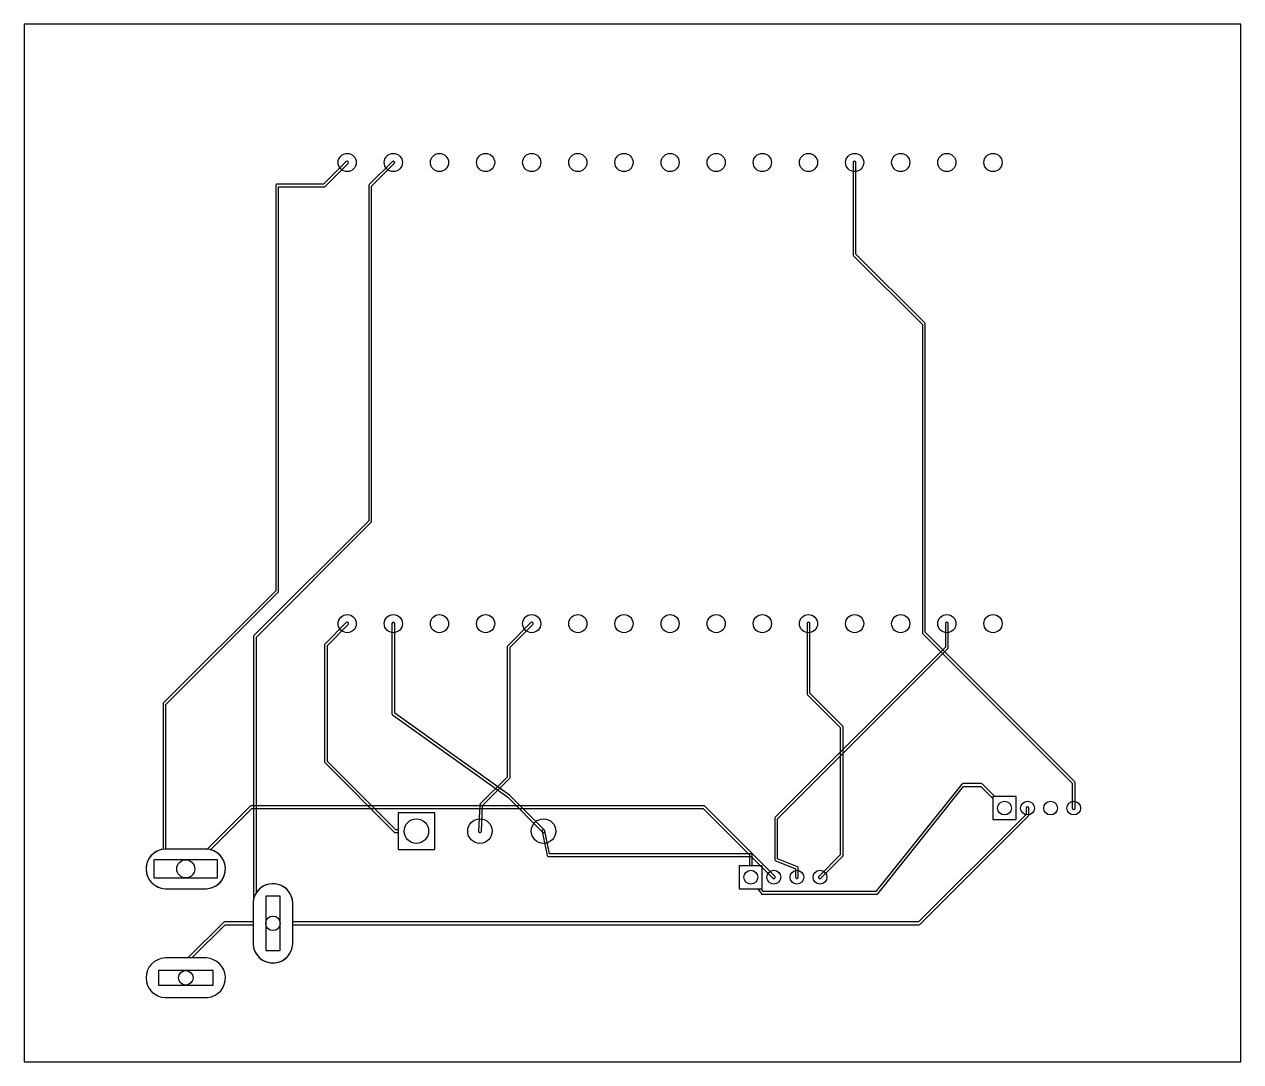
# Model space of a CAD drawing. Header units: millimetres. Extents: x -1.3 to 65.7, y 0 to 57.1.
import ezdxf

# ---------------------------------------------------------------- set-up
doc = ezdxf.new("R2010")
doc.units = ezdxf.units.MM

msp = doc.modelspace()

# ---------------------------------------------------------------- linework, layer by layer
at = {"layer": '16_copper'}
for points in [[(39.369, 10.794), (38.811, 10.794), (38.811, 11.43, 0.198912), (38.789, 11.484), (36.198, 14.075, 0.198912), (36.144, 14.097), (11.227, 14.097, 0.198912), (11.173, 14.075), (8.806, 11.708), (8.755, 11.712), (6.528, 11.712), (6.528, 19.679), (12.703, 25.854, 0.198912), (12.725, 25.908), (12.725, 48.184), (15.24, 48.184, 0.198912), (15.294, 48.206), (16.564, 49.476, 1), (16.456, 49.584), (15.208, 48.336), (12.649, 48.336, 0.414214), (12.573, 48.26), (12.573, 25.94), (6.398, 19.764, 0.198912), (6.375, 19.71), (6.375, 11.702, 0.914168), (6.485, 9.528), (8.755, 9.528, 0.861696), (8.99, 11.676), (11.258, 13.945), (36.113, 13.945), (38.659, 11.398), (38.659, 10.794), (38.101, 10.794), (38.101, 9.526), (39.369, 9.526)], [(27.347, 12.629, 0.544696), (27.374, 12.754), (25.45, 14.678, 0.04111), (25.44, 14.686), (19.126, 19.204), (19.126, 24.13, 1), (18.974, 24.13), (18.974, 19.164, 0.242001), (19.006, 19.103), (25.347, 14.566), (27.266, 12.646), (27.284, 12.633), (27.304, 12.626), (27.326, 12.624)], [(41.286, 10.085, 0.371202), (41.351, 10.16), (41.351, 10.668, 0.306678), (41.303, 10.739), (40.208, 11.177), (40.208, 13.38), (49.584, 22.755, 0.198912), (49.606, 22.809), (49.606, 24.13, 1), (49.454, 24.13), (49.454, 22.841), (40.078, 13.465, 0.198912), (40.056, 13.411), (40.056, 11.125, 0.306678), (40.104, 11.054), (41.199, 10.616), (41.199, 10.16), (41.202, 10.138), (41.211, 10.119), (41.225, 10.102), (41.244, 10.091), (41.265, 10.085)], [(12.548, 5.442, 0.36892), (13.512, 6.485), (13.512, 8.755, 0.961482), (11.328, 8.755), (11.328, 6.485), (11.335, 6.399), (11.348, 6.315), (11.368, 6.231), (11.395, 6.149), (11.427, 6.07), (11.466, 5.994), (11.511, 5.921), (11.562, 5.851), (11.617, 5.786), (11.678, 5.725), (11.743, 5.669), (11.813, 5.619), (11.886, 5.574), (11.962, 5.535), (12.042, 5.502), (12.123, 5.476), (12.207, 5.456), (12.292, 5.442), (12.377, 5.436), (12.463, 5.436)], [(8.841, 3.535, 0.924391), (8.755, 5.712), (6.485, 5.712, 0.961482), (6.485, 3.528), (8.755, 3.528)]]:
    msp.add_lwpolyline(points, format="xyb", close=True, dxfattribs=at)
for points in [[(53.339, 14.604), (52.071, 14.604), (52.071, 13.336), (53.339, 13.336)], [(21.332, 13.713), (19.308, 13.713), (19.308, 11.688), (21.332, 11.688)]]:
    msp.add_lwpolyline(points, close=True, dxfattribs=at)
at = {"layer": '1_copper'}
for points in [[(8.841, 3.535, 0.924391), (8.755, 5.712), (7.954, 5.712), (9.785, 7.544), (11.328, 7.544), (11.328, 6.485, 0.961482), (13.512, 6.485), (13.512, 7.544), (48.006, 7.544, 0.198912), (48.06, 7.566), (54.029, 13.535, 0.198912), (54.051, 13.589), (54.051, 13.97, 1), (53.899, 13.97), (53.899, 13.621), (47.974, 7.696), (13.512, 7.696), (13.512, 8.755, 0.72987), (11.506, 9.311), (11.506, 23.387), (17.834, 29.715, 0.198912), (17.856, 29.769), (17.856, 48.228), (19.104, 49.476, 1), (18.996, 49.584), (17.726, 48.314, 0.198912), (17.704, 48.26), (17.704, 29.8), (11.376, 23.473, 0.198912), (11.354, 23.419), (11.354, 8.95, 0.045021), (11.328, 8.755), (11.328, 7.696), (9.754, 7.696, 0.198912), (9.7, 7.674), (7.738, 5.712), (6.485, 5.712, 0.961482), (6.485, 3.528), (8.755, 3.528)], [(56.526, 13.895, 0.371202), (56.591, 13.97), (56.591, 15.367, 0.198912), (56.569, 15.421), (48.336, 23.654), (48.336, 40.64, 0.198912), (48.314, 40.694), (44.526, 44.482), (44.526, 49.53, 1), (44.374, 49.53), (44.374, 44.45, 0.198912), (44.396, 44.396), (48.184, 40.608), (48.184, 23.622, 0.198912), (48.206, 23.568), (56.439, 15.335), (56.439, 13.97), (56.442, 13.948), (56.451, 13.929), (56.465, 13.912), (56.484, 13.901), (56.505, 13.895)], [(21.332, 13.713), (19.308, 13.713), (19.308, 12.776), (19.183, 12.776), (15.418, 16.542), (15.418, 22.93), (16.564, 24.076, 1), (16.456, 24.184), (15.288, 23.015, 0.198912), (15.265, 22.962), (15.265, 16.51, 0.198912), (15.288, 16.456), (19.098, 12.646, 0.198912), (19.152, 12.624), (19.308, 12.624), (19.308, 11.688), (21.332, 11.688)], [(23.849, 12.629, 0.291657), (23.896, 12.696), (23.968, 14.107), (25.454, 15.593, 0.198912), (25.476, 15.646), (25.476, 22.828), (26.724, 24.076, 1), (26.616, 24.184), (25.346, 22.914, 0.198912), (25.324, 22.86), (25.324, 15.678), (23.84, 14.194, 0.185659), (23.818, 14.144), (23.744, 12.704), (23.746, 12.682), (23.754, 12.662), (23.767, 12.645), (23.785, 12.632), (23.806, 12.625), (23.827, 12.624)], [(42.562, 10.086, 0.14139), (42.599, 10.106), (43.793, 11.3, 0.198912), (43.815, 11.354), (43.815, 18.44, 0.198912), (43.793, 18.494), (41.986, 20.301), (41.986, 24.13, 1), (41.834, 24.13), (41.834, 20.269, 0.198912), (41.856, 20.215), (43.663, 18.409), (43.663, 11.385), (42.491, 10.214), (42.478, 10.196), (42.471, 10.176), (42.469, 10.154), (42.474, 10.133), (42.484, 10.114), (42.5, 10.099), (42.519, 10.088), (42.54, 10.084)], [(45.666, 9.22, 0.221569), (45.724, 9.249), (50.456, 15.164), (51.403, 15.164), (52.071, 14.496), (52.071, 13.336), (53.339, 13.336), (53.339, 14.604), (52.179, 14.604), (51.489, 15.294, 0.198912), (51.435, 15.316), (50.419, 15.316, 0.227836), (50.359, 15.288), (45.627, 9.373), (39.421, 9.373), (39.306, 9.526), (39.369, 9.526), (39.369, 10.794), (38.101, 10.794), (38.101, 9.526), (39.115, 9.526), (39.322, 9.251, 0.23607), (39.383, 9.22), (45.664, 9.22)], [(40.032, 10.089, 0.544696), (40.059, 10.214), (38.84, 11.433, 0.198912), (38.786, 11.455), (27.653, 11.455), (27.395, 12.715, 1), (27.245, 12.685), (27.516, 11.364, 0.356228), (27.59, 11.303), (38.754, 11.303), (39.951, 10.106), (39.969, 10.093), (39.989, 10.086), (40.011, 10.084)], [(8.841, 9.535, 0.924391), (8.755, 11.712), (6.485, 11.712, 0.961482), (6.485, 9.528), (8.755, 9.528)]]:
    msp.add_lwpolyline(points, format="xyb", close=True, dxfattribs=at)
at = {"layer": 'drills_PTH'}
for centre, radius in [((16.51, 49.53), 0.5), ((19.05, 49.53), 0.5), ((21.59, 49.53), 0.5), ((24.13, 49.53), 0.5), ((26.67, 49.53), 0.5), ((29.21, 49.53), 0.5), ((31.75, 49.53), 0.5), ((34.29, 49.53), 0.5), ((36.83, 49.53), 0.5), ((39.37, 49.53), 0.5), ((41.91, 49.53), 0.5), ((44.45, 49.53), 0.5), ((46.99, 49.53), 0.5), ((49.53, 49.53), 0.5), ((52.07, 49.53), 0.5), ((16.51, 24.13), 0.5), ((19.05, 24.13), 0.5), ((21.59, 24.13), 0.5), ((24.13, 24.13), 0.5), ((26.67, 24.13), 0.5), ((29.21, 24.13), 0.5), ((31.75, 24.13), 0.5), ((34.29, 24.13), 0.5), ((36.83, 24.13), 0.5), ((39.37, 24.13), 0.5), ((41.91, 24.13), 0.5), ((44.45, 24.13), 0.5), ((46.99, 24.13), 0.5), ((49.53, 24.13), 0.5), ((52.07, 24.13), 0.5), ((52.705, 13.97), 0.38), ((53.975, 13.97), 0.38), ((55.245, 13.97), 0.38), ((56.515, 13.97), 0.38), ((20.32, 12.7), 0.675), ((23.82, 12.7), 0.675), ((27.32, 12.7), 0.675), ((7.62, 10.62), 0.5), ((38.735, 10.16), 0.38), ((40.005, 10.16), 0.38), ((41.275, 10.16), 0.38), ((42.545, 10.16), 0.38), ((12.42, 7.62), 0.4), ((7.62, 4.62), 0.4)]:
    msp.add_circle(centre, radius, dxfattribs=at)
at = {"layer": 'holes'}
for points in [[(5.87, 10.12), (9.37, 10.12), (9.37, 11.12), (5.87, 11.12), (5.87, 10.12)], [(12.02, 6.12), (12.82, 6.12), (12.82, 9.12), (12.02, 9.12), (12.02, 6.12)], [(6.12, 4.22), (9.12, 4.22), (9.12, 5.02), (6.12, 5.02), (6.12, 4.22)]]:
    msp.add_lwpolyline(points, close=True, dxfattribs=at)
at = {"layer": 'outline'}
msp.add_lwpolyline([(-1.27, 0), (65.71, 0), (65.71, 57.14), (-1.27, 57.14), (-1.27, 0)], close=True, dxfattribs=at)

doc.saveas('drawing.dxf')
